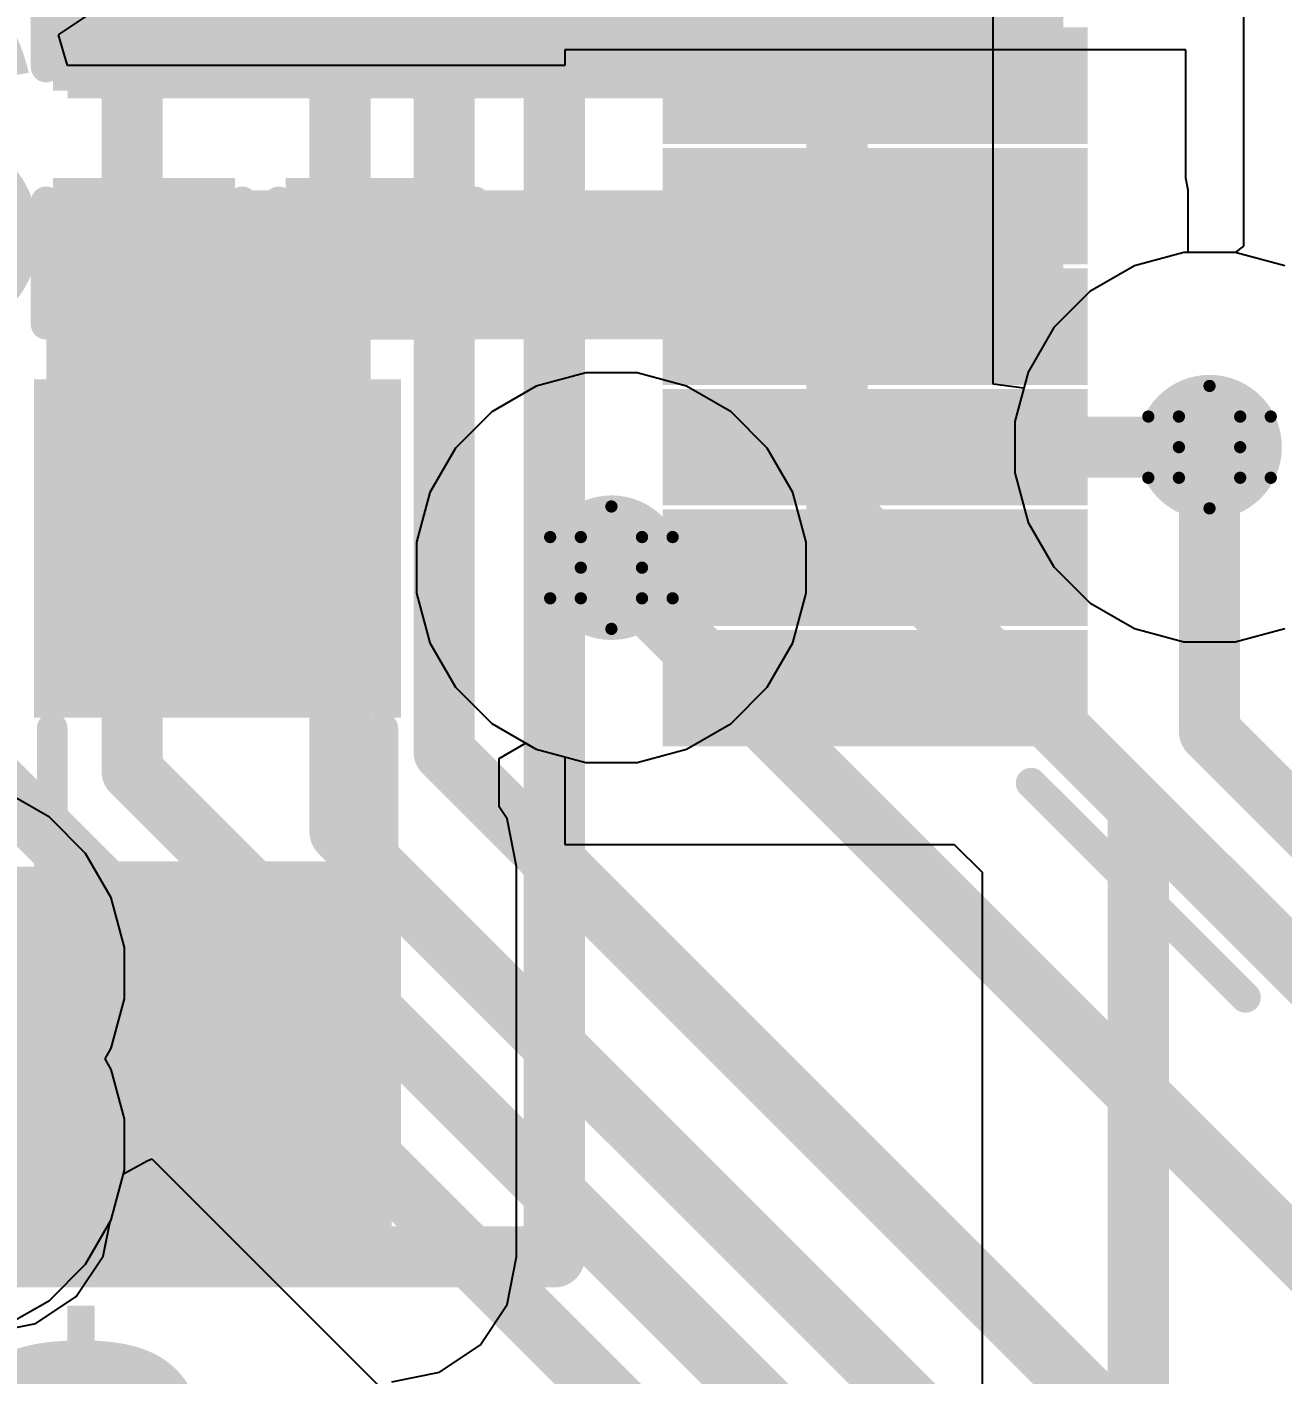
# Model space of a CAD drawing. Header units: inches. Extents: x -3 to 5437, y -3 to 5435.
# Drawn here: x 90.52 to 95.73, y 56.88 to 62.47 of the extents above; entities that cross this region are included whole.
import ezdxf

# ---------------------------------------------------------------- set-up
doc = ezdxf.new("R2010")
doc.units = ezdxf.units.IN
for name, color, linetype in [('Bottom Layer', 5, 'Continuous'), ('Drill Drawing', 1, 'Continuous'), ('GND', 16, 'Continuous'), ('PWR', 76, 'Continuous'), ('Top Layer', 1, 'Continuous'), ('Top Overlay', 2, 'Continuous'), ('Top Paste', 8, 'Continuous'), ('Top Solder', 216, 'Continuous'), ('Via Holes', 16, 'Continuous')]:
    doc.layers.add(name, color=color, linetype=linetype)
doc.styles.add('Arial_Bold', font='', dxfattribs={"height": 0.2})
doc.styles.get('Arial_Bold').set_extended_font_data('Arial', bold=True)

# ---------------------------------------------------------------- blocks, each defined once
blk = doc.blocks.new('I___0805_51')
at = {"layer": 'Top Layer'}
for points in [[(-1.59999807, 0.65999995), (-0.39999793, 0.65999995), (-0.39999793, -0.65999995), (-1.59999807, -0.65999995)], [(0.4000030099999999, 0.65999995), (1.60000315, 0.65999995), (1.60000315, -0.65999995), (0.4000030099999999, -0.65999995)]]:
    blk.add_hatch(color=1, dxfattribs=at).paths.add_polyline_path(points)
at = {"layer": 'Top Paste'}
for points in [[(-1.59999807, 0.65999995), (-0.39999793, 0.65999995), (-0.39999793, -0.65999995), (-1.59999807, -0.65999995)], [(0.4000030099999999, 0.65999995), (1.60000315, 0.65999995), (1.60000315, -0.65999995), (0.4000030099999999, -0.65999995)]]:
    blk.add_hatch(color=8, dxfattribs=at).paths.add_polyline_path(points)
at = {"layer": 'Top Solder'}
for points in [[(-1.70159807, 0.7615999499999999), (-0.29839793, 0.7615999499999999), (-0.29839793, -0.7615999499999999), (-1.70159807, -0.7615999499999999)], [(0.29840301, 0.7615999499999999), (1.70160315, 0.7615999499999999), (1.70160315, -0.7615999499999999), (0.29840301, -0.7615999499999999)]]:
    blk.add_hatch(color=216, dxfattribs=at).paths.add_polyline_path(points)
at = {"layer": 'Top Overlay'}
for points in [[(-0.254, 0.6858, 0.127, 0.127, 0), (0.254, 0.6858, 0.127, 0.127, 0)], [(-0.254, -0.6858, 0.127, 0.127, 0), (0.254, -0.6858, 0.127, 0.127, 0)]]:
    blk.add_lwpolyline(points, format="xyseb", dxfattribs=at)
for points in [[(-0.2857499999999999, 0.6858, 0.0635, 0.0635, 1), (-0.22225, 0.6858, 0.0635, 0.0635, 1)], [(0.22225, 0.6858, 0.0635, 0.0635, 1), (0.2857499999999999, 0.6858, 0.0635, 0.0635, 1)], [(-0.2857499999999999, -0.6858, 0.0635, 0.0635, 1), (-0.22225, -0.6858, 0.0635, 0.0635, 1)], [(0.22225, -0.6858, 0.0635, 0.0635, 1), (0.2857499999999999, -0.6858, 0.0635, 0.0635, 1)]]:
    blk.add_lwpolyline(points, format="xyseb", close=True, dxfattribs=at)
blk = doc.blocks.new('C___0402_52')
at = {"layer": 'Top Layer'}
for points in [[(-0.6985, -0.3175), (-0.6985, 0.3175), (-0.2412999999999999, 0.3175), (-0.2413, -0.3175)], [(0.2412999999999999, -0.3175), (0.2413, 0.3175), (0.6985, 0.3175), (0.6985, -0.3175)]]:
    blk.add_hatch(color=1, dxfattribs=at).paths.add_polyline_path(points)
at = {"layer": 'Top Paste'}
for points in [[(-0.6985, -0.3175), (-0.6985, 0.3175), (-0.2412999999999999, 0.3175), (-0.2413, -0.3175)], [(0.2412999999999999, -0.3175), (0.2413, 0.3175), (0.6985, 0.3175), (0.6985, -0.3175)]]:
    blk.add_hatch(color=8, dxfattribs=at).paths.add_polyline_path(points)
at = {"layer": 'Top Solder'}
for points in [[(-0.7584998799999999, -0.37749988), (-0.7584998799999999, 0.37749988), (-0.18130012, 0.37749988), (-0.18130012, -0.37749988)], [(0.18130012, -0.37749988), (0.18130012, 0.37749988), (0.7584998799999999, 0.37749988), (0.7584998799999999, -0.37749988)]]:
    blk.add_hatch(color=216, dxfattribs=at).paths.add_polyline_path(points)
at = {"layer": 'Top Overlay'}
for points in [[(-0.7874, 0.4064, 0.127, 0.127, 0), (-0.2794, 0.4064, 0.127, 0.127, 0)], [(-0.7874, 0.4064, 0.127, 0.127, 0), (-0.7874, -0.4064, 0.127, 0.127, 0)], [(0.2794, 0.4064, 0.127, 0.127, 0), (0.7874, 0.4064, 0.127, 0.127, 0)], [(0.7874, 0.4064, 0.127, 0.127, 0), (0.7874, -0.4064, 0.127, 0.127, 0)], [(-0.7874, -0.4064, 0.127, 0.127, 0), (-0.2794, -0.4064, 0.127, 0.127, 0)], [(0.2794, -0.4064, 0.127, 0.127, 0), (0.7874, -0.4064, 0.127, 0.127, 0)]]:
    blk.add_lwpolyline(points, format="xyseb", dxfattribs=at)
for points in [[(-0.8191499999999999, 0.4064, 0.0635, 0.0635, 1), (-0.7556499999999999, 0.4064, 0.0635, 0.0635, 1)], [(-0.8191499999999999, 0.4064, 0.0635, 0.0635, 1), (-0.7556499999999999, 0.4064, 0.0635, 0.0635, 1)], [(-0.31115, 0.4064, 0.0635, 0.0635, 1), (-0.24765, 0.4064, 0.0635, 0.0635, 1)], [(0.24765, 0.4064, 0.0635, 0.0635, 1), (0.31115, 0.4064, 0.0635, 0.0635, 1)], [(0.7556499999999999, 0.4064, 0.0635, 0.0635, 1), (0.8191499999999999, 0.4064, 0.0635, 0.0635, 1)], [(0.7556499999999999, 0.4064, 0.0635, 0.0635, 1), (0.8191499999999999, 0.4064, 0.0635, 0.0635, 1)], [(-0.8191499999999999, -0.4064, 0.0635, 0.0635, 1), (-0.7556499999999999, -0.4064, 0.0635, 0.0635, 1)], [(-0.8191499999999999, -0.4064, 0.0635, 0.0635, 1), (-0.7556499999999999, -0.4064, 0.0635, 0.0635, 1)], [(-0.31115, -0.4064, 0.0635, 0.0635, 1), (-0.24765, -0.4064, 0.0635, 0.0635, 1)], [(0.24765, -0.4064, 0.0635, 0.0635, 1), (0.31115, -0.4064, 0.0635, 0.0635, 1)], [(0.7556499999999999, -0.4064, 0.0635, 0.0635, 1), (0.8191499999999999, -0.4064, 0.0635, 0.0635, 1)], [(0.7556499999999999, -0.4064, 0.0635, 0.0635, 1), (0.8191499999999999, -0.4064, 0.0635, 0.0635, 1)]]:
    blk.add_lwpolyline(points, format="xyseb", close=True, dxfattribs=at)
blk = doc.blocks.new('C___0402_109')
at = {"layer": 'Top Layer'}
for points in [[(-0.6985, -0.3175), (-0.6985, 0.3175), (-0.2412999999999999, 0.3175), (-0.2413, -0.3175)], [(0.2412999999999999, -0.3175), (0.2413, 0.3175), (0.6985, 0.3175), (0.6985, -0.3175)]]:
    blk.add_hatch(color=1, dxfattribs=at).paths.add_polyline_path(points)
at = {"layer": 'Top Paste'}
for points in [[(-0.6985, -0.3175), (-0.6985, 0.3175), (-0.2412999999999999, 0.3175), (-0.2413, -0.3175)], [(0.2412999999999999, -0.3175), (0.2413, 0.3175), (0.6985, 0.3175), (0.6985, -0.3175)]]:
    blk.add_hatch(color=8, dxfattribs=at).paths.add_polyline_path(points)
at = {"layer": 'Top Solder'}
for points in [[(-0.7584998799999999, -0.37749988), (-0.7584998799999999, 0.37749988), (-0.18130012, 0.37749988), (-0.18130012, -0.37749988)], [(0.18130012, -0.37749988), (0.18130012, 0.37749988), (0.7584998799999999, 0.37749988), (0.7584998799999999, -0.37749988)]]:
    blk.add_hatch(color=216, dxfattribs=at).paths.add_polyline_path(points)
at = {"layer": 'Top Overlay'}
for points in [[(-0.7874, 0.4064, 0.127, 0.127, 0), (-0.2794, 0.4064, 0.127, 0.127, 0)], [(-0.7874, 0.4064, 0.127, 0.127, 0), (-0.7874, -0.4064, 0.127, 0.127, 0)], [(0.2794, 0.4064, 0.127, 0.127, 0), (0.7874, 0.4064, 0.127, 0.127, 0)], [(0.7874, 0.4064, 0.127, 0.127, 0), (0.7874, -0.4064, 0.127, 0.127, 0)], [(-0.7874, -0.4064, 0.127, 0.127, 0), (-0.2794, -0.4064, 0.127, 0.127, 0)], [(0.2794, -0.4064, 0.127, 0.127, 0), (0.7874, -0.4064, 0.127, 0.127, 0)]]:
    blk.add_lwpolyline(points, format="xyseb", dxfattribs=at)
for points in [[(-0.8191499999999999, 0.4064, 0.0635, 0.0635, 1), (-0.7556499999999999, 0.4064, 0.0635, 0.0635, 1)], [(-0.8191499999999999, 0.4064, 0.0635, 0.0635, 1), (-0.7556499999999999, 0.4064, 0.0635, 0.0635, 1)], [(-0.31115, 0.4064, 0.0635, 0.0635, 1), (-0.24765, 0.4064, 0.0635, 0.0635, 1)], [(0.24765, 0.4064, 0.0635, 0.0635, 1), (0.31115, 0.4064, 0.0635, 0.0635, 1)], [(0.7556499999999999, 0.4064, 0.0635, 0.0635, 1), (0.8191499999999999, 0.4064, 0.0635, 0.0635, 1)], [(0.7556499999999999, 0.4064, 0.0635, 0.0635, 1), (0.8191499999999999, 0.4064, 0.0635, 0.0635, 1)], [(-0.8191499999999999, -0.4064, 0.0635, 0.0635, 1), (-0.7556499999999999, -0.4064, 0.0635, 0.0635, 1)], [(-0.8191499999999999, -0.4064, 0.0635, 0.0635, 1), (-0.7556499999999999, -0.4064, 0.0635, 0.0635, 1)], [(-0.31115, -0.4064, 0.0635, 0.0635, 1), (-0.24765, -0.4064, 0.0635, 0.0635, 1)], [(0.24765, -0.4064, 0.0635, 0.0635, 1), (0.31115, -0.4064, 0.0635, 0.0635, 1)], [(0.7556499999999999, -0.4064, 0.0635, 0.0635, 1), (0.8191499999999999, -0.4064, 0.0635, 0.0635, 1)], [(0.7556499999999999, -0.4064, 0.0635, 0.0635, 1), (0.8191499999999999, -0.4064, 0.0635, 0.0635, 1)]]:
    blk.add_lwpolyline(points, format="xyseb", close=True, dxfattribs=at)
blk = doc.blocks.new('LQFP_144_20_20__170')
at = {"layer": 'Top Layer'}
for points in [[(-11.45999867, -6.110000479999999), (-9.89999925, -6.110000479999999), (-9.89999925, -6.389999919999999), (-11.45999867, -6.389999919999999)], [(-11.45999867, -6.609999479999999), (-9.89999925, -6.609999479999999), (-9.89999925, -6.889998919999999), (-11.45999867, -6.889998919999999)], [(-11.45999867, -7.110001019999999), (-9.89999925, -7.110001019999999), (-9.89999925, -7.39000046), (-11.45999867, -7.39000046)], [(-11.45999867, -7.610000019999999), (-9.89999925, -7.610000019999999), (-9.89999925, -7.88999946), (-11.45999867, -7.88999946)], [(-11.45999867, -8.10999902), (-9.89999925, -8.10999902), (-9.89999925, -8.38999846), (-11.45999867, -8.38999846)], [(-11.45999867, -8.61000056), (-9.89999925, -8.61000056), (-9.89999925, -8.889999999999999), (-11.45999867, -8.889999999999999)]]:
    blk.add_hatch(color=1, dxfattribs=at).paths.add_polyline_path(points)
at = {"layer": 'Top Paste'}
for points in [[(-11.45999867, -6.110000479999999), (-9.89999925, -6.110000479999999), (-9.89999925, -6.389999919999999), (-11.45999867, -6.389999919999999)], [(-11.45999867, -6.609999479999999), (-9.89999925, -6.609999479999999), (-9.89999925, -6.889998919999999), (-11.45999867, -6.889998919999999)], [(-11.45999867, -7.110001019999999), (-9.89999925, -7.110001019999999), (-9.89999925, -7.39000046), (-11.45999867, -7.39000046)], [(-11.45999867, -7.610000019999999), (-9.89999925, -7.610000019999999), (-9.89999925, -7.88999946), (-11.45999867, -7.88999946)], [(-11.45999867, -8.10999902), (-9.89999925, -8.10999902), (-9.89999925, -8.38999846), (-11.45999867, -8.38999846)], [(-11.45999867, -8.61000056), (-9.89999925, -8.61000056), (-9.89999925, -8.889999999999999), (-11.45999867, -8.889999999999999)]]:
    blk.add_hatch(color=8, dxfattribs=at).paths.add_polyline_path(points)
at = {"layer": 'Top Solder'}
for points in [[(-11.56159867, -6.00840048), (-9.79839925, -6.00840048), (-9.79839925, -6.49159992), (-11.56159867, -6.49159992)], [(-11.56159867, -6.50839948), (-9.79839925, -6.50839948), (-9.79839925, -6.991598919999999), (-11.56159867, -6.991598919999999)], [(-11.56159867, -7.008401019999999), (-9.79839925, -7.008401019999999), (-9.79839925, -7.49160046), (-11.56159867, -7.49160046)], [(-11.56159867, -7.508400019999999), (-9.79839925, -7.508400019999999), (-9.79839925, -7.99159946), (-11.56159867, -7.99159946)], [(-11.56159867, -8.008399019999999), (-9.79839925, -8.008399019999999), (-9.79839925, -8.49159846), (-11.56159867, -8.49159846)], [(-11.56159867, -8.50840056), (-9.79839925, -8.50840056), (-9.79839925, -8.991599999999998), (-11.56159867, -8.991599999999998)]]:
    blk.add_hatch(color=216, dxfattribs=at).paths.add_polyline_path(points)
at = {"layer": 'Top Overlay'}
blk.add_lwpolyline([(-10.033, -9.143999999999998, 0.127, 0.127, 0), (-9.143999999999998, -10.033, 0.127, 0.127, 0)], format="xyseb", dxfattribs=at)
for points in [[(-10.06475, -9.143999999999998, 0.0635, 0.0635, 1), (-10.00125, -9.143999999999998, 0.0635, 0.0635, 1)], [(-9.17575, -10.033, 0.0635, 0.0635, 1), (-9.11225, -10.033, 0.0635, 0.0635, 1)]]:
    blk.add_lwpolyline(points, format="xyseb", close=True, dxfattribs=at)

msp = doc.modelspace()

# ---------------------------------------------------------------- hatches: boundary and pattern name
at = {"layer": 'Bottom Layer'}
h = msp.add_hatch(color=5, dxfattribs=at)
edge = h.paths.add_edge_path()
edge.add_arc((95.42779999999999, 60.72927402000001), 0.2999994, 0, 360)
h = msp.add_hatch(color=5, dxfattribs=at)
edge = h.paths.add_edge_path()
edge.add_arc((92.94668227999999, 60.22927248), 0.2999994, 0, 360)
at = {"layer": 'GND'}
h = msp.add_hatch(color=16, dxfattribs=at)
edge = h.paths.add_edge_path()
edge.add_arc((95.42779999999999, 60.72927402000001), 0.2999994, 0, 360)
h = msp.add_hatch(color=16, dxfattribs=at)
edge = h.paths.add_edge_path()
edge.add_arc((92.94668227999999, 60.22927248), 0.2999994, 0, 360)
at = {"layer": 'PWR'}
h = msp.add_hatch(color=76, dxfattribs=at)
edge = h.paths.add_edge_path()
edge.add_arc((95.42779999999999, 60.72927402000001), 0.2999994, 0, 360)
h = msp.add_hatch(color=76, dxfattribs=at)
edge = h.paths.add_edge_path()
edge.add_arc((92.94668227999999, 60.22927248), 0.2999994, 0, 360)
at = {"layer": 'Top Layer'}
for points in [[(90.69120292, 62.17627899999999), (94.82083651999999, 62.17627899999999), (94.82083651999999, 62.79520587999999), (90.69120292, 62.79520587999999)], [(90.6018, 61.17627846), (94.82083651999999, 61.17627846), (94.82083651999999, 61.79520534), (90.6018, 61.79520534)], [(90.60219878, 59.70900174), (91.92220122, 59.70900174), (91.92220122, 61.79520534), (90.60219878, 61.79520534)], [(88.7476, 57.3696846), (92.03564524, 57.3696846), (92.03564524, 58.9891378), (88.7476, 58.9891378)]]:
    msp.add_hatch(color=1, dxfattribs=at).paths.add_polyline_path(points)
h = msp.add_hatch(color=1, dxfattribs=at)
edge = h.paths.add_edge_path()
edge.add_arc((95.42779999999999, 60.72927402000001), 0.2999994, 0, 360)
h = msp.add_hatch(color=1, dxfattribs=at)
edge = h.paths.add_edge_path()
edge.add_arc((92.94668227999999, 60.22927248), 0.2999994, 0, 360)
at = {"layer": 'Via Holes'}
h = msp.add_hatch(color=7, dxfattribs=at)
edge = h.paths.add_edge_path()
edge.add_arc((95.42779999999999, 60.72927402000001), 0.1499997, 0, 360)
h = msp.add_hatch(color=7, dxfattribs=at)
edge = h.paths.add_edge_path()
edge.add_arc((92.94668227999999, 60.22927248), 0.1499997, 0, 360)

# ---------------------------------------------------------------- linework, layer by layer
at = {"layer": 'Bottom Layer'}
for p, q in [((94.52988714, 60.99077718), (94.52988714, 64.38547702)), ((95.3214248, 61.53727342), (95.11592356, 61.48220876)), ((95.53417519999999, 61.53727342), (95.3214248, 61.53727342)), ((95.73967644, 61.48220876), (95.53417519999999, 61.53727342)), ((95.11592356, 61.48220876), (94.93167704, 61.37583356)), ((94.93167704, 61.37583356), (94.78124045999999, 61.22539697999999)), ((94.78124045999999, 61.22539697999999), (94.67486526, 61.04115046)), ((94.67486526, 61.04115046), (94.65688714, 60.9740589)), ((94.65688714, 60.9740589), (94.52988714, 60.99077718)), ((90.92321668, 57.71455818), (91.02077299999999, 57.76818265999999)), ((91.02077299999999, 57.76818265999999), (91.04087202, 57.77650877999999)), ((91.04087202, 57.77650877999999), (95.11819686, 53.69918394)), ((90.87213473999999, 57.52392356), (90.92321668, 57.71455818)), ((90.83918077999999, 57.37292056), (90.86768212, 57.51621211999999)), ((90.86768212, 57.51621211999999), (90.87213473999999, 57.52392356)), ((90.72690262, 57.20488432), (90.83918077999999, 57.37292056)), ((90.55886637999998, 57.09260616), (90.72690262, 57.20488432)), ((90.36065493999999, 57.05318028), (90.55886637999998, 57.09260616))]:
    msp.add_line(p, q, dxfattribs=at)
for points in [[(93.88244621999999, 60.48356458, 0.254, 0.254, 0), (93.88244621999999, 64.38547702, 0.254, 0.254, 0)], [(85.56094139999999, 64.1720586, 0.254, 0.254, 0), (95.76563777999999, 53.96736222, 0.254, 0.254, 0)], [(92.2528, 59.46544875999999, 0.254, 0.254, 0), (92.2528, 64.0745988, 0.254, 0.254, 0)], [(91.821, 59.13331328, 0.254, 0.254, 0), (91.821, 63.54332224, 0.254, 0.254, 0)], [(90.95880208, 59.38485456, 0.254, 0.254, 0), (90.95880208, 63.44244106, 0.254, 0.254, 0)], [(95.42779999999999, 59.5488649, 0.254, 0.254, 0), (95.42779999999999, 60.72927402000001, 0.254, 0.254, 0)], [(93.88244621999999, 60.48356458, 0.254, 0.254, 0), (100.9197245, 53.4462863, 0.254, 0.254, 0)], [(92.94668227999999, 60.22927248, 0.254, 0.254, 0), (96.54516378, 56.63079098, 0.254, 0.254, 0)], [(95.42779746, 59.5488649, 0.254, 0.254, 0), (101.3515245, 53.62513786, 0.254, 0.254, 0)], [(92.2528, 59.46544875999999, 0.254, 0.254, 0), (97.1329655, 54.58528326, 0.254, 0.254, 0)], [(90.95880208, 59.38485456, 0.254, 0.254, 0), (96.2185655, 54.12509113999999, 0.254, 0.254, 0)], [(91.821, 59.13331328, 0.254, 0.254, 0), (96.6757655, 54.27854778, 0.254, 0.254, 0)]]:
    msp.add_lwpolyline(points, format="xyseb", dxfattribs=at)
for points in [[(95.3643, 60.72927402000001, 0.127, 0.127, 1), (95.4913, 60.72927402000001, 0.127, 0.127, 1)], [(93.81894622, 60.48356458, 0.127, 0.127, 1), (93.94594622, 60.48356458, 0.127, 0.127, 1)], [(93.81894622, 60.48356458, 0.127, 0.127, 1), (93.94594622, 60.48356458, 0.127, 0.127, 1)], [(92.88318228, 60.22927248, 0.127, 0.127, 1), (93.01018228, 60.22927248, 0.127, 0.127, 1)], [(95.36429745999999, 59.5488649, 0.127, 0.127, 1), (95.49129745999998, 59.5488649, 0.127, 0.127, 1)], [(95.3643, 59.5488649, 0.127, 0.127, 1), (95.4913, 59.5488649, 0.127, 0.127, 1)], [(92.1893, 59.46544875999999, 0.127, 0.127, 1), (92.3163, 59.46544875999999, 0.127, 0.127, 1)], [(92.1893, 59.46544875999999, 0.127, 0.127, 1), (92.3163, 59.46544875999999, 0.127, 0.127, 1)], [(90.89530208, 59.38485456, 0.127, 0.127, 1), (91.02230208, 59.38485456, 0.127, 0.127, 1)], [(90.89530208, 59.38485456, 0.127, 0.127, 1), (91.02230208, 59.38485456, 0.127, 0.127, 1)], [(91.7575, 59.13331328, 0.127, 0.127, 1), (91.8845, 59.13331328, 0.127, 0.127, 1)], [(91.7575, 59.13331328, 0.127, 0.127, 1), (91.8845, 59.13331328, 0.127, 0.127, 1)]]:
    msp.add_lwpolyline(points, format="xyseb", close=True, dxfattribs=at)
at = {"layer": 'Drill Drawing'}
for points in [[(95.3008, 60.85627402, 0.0508, 0.0508, 0), (95.42779999999999, 60.98327402, 0.0508, 0.0508, 0)], [(95.42779999999999, 60.98327402, 0.0508, 0.0508, 0), (95.5548, 60.85627402, 0.0508, 0.0508, 0)], [(95.17379999999999, 60.85627402, 0.0508, 0.0508, 0), (95.3008, 60.72927402000001, 0.0508, 0.0508, 0)], [(95.17379999999999, 60.85627402, 0.0508, 0.0508, 0), (95.3008, 60.85627402, 0.0508, 0.0508, 0)], [(95.5548, 60.85627402, 0.0508, 0.0508, 0), (95.6818, 60.85627402, 0.0508, 0.0508, 0)], [(95.5548, 60.72927402000001, 0.0508, 0.0508, 0), (95.6818, 60.85627402, 0.0508, 0.0508, 0)], [(95.17379999999999, 60.60227402, 0.0508, 0.0508, 0), (95.3008, 60.72927402000001, 0.0508, 0.0508, 0)], [(95.5548, 60.72927402000001, 0.0508, 0.0508, 0), (95.6818, 60.60227402, 0.0508, 0.0508, 0)], [(95.17379999999999, 60.60227402, 0.0508, 0.0508, 0), (95.3008, 60.60227402, 0.0508, 0.0508, 0)], [(95.3008, 60.60227402, 0.0508, 0.0508, 0), (95.42779999999999, 60.47527401999999, 0.0508, 0.0508, 0)], [(95.42779999999999, 60.47527401999999, 0.0508, 0.0508, 0), (95.5548, 60.60227402, 0.0508, 0.0508, 0)], [(95.5548, 60.60227402, 0.0508, 0.0508, 0), (95.6818, 60.60227402, 0.0508, 0.0508, 0)], [(92.81968228, 60.35627247999999, 0.0508, 0.0508, 0), (92.94668227999999, 60.48327248, 0.0508, 0.0508, 0)], [(92.94668227999999, 60.48327248, 0.0508, 0.0508, 0), (93.07368227999999, 60.35627247999999, 0.0508, 0.0508, 0)], [(92.69268228, 60.35627247999999, 0.0508, 0.0508, 0), (92.81968228, 60.22927248, 0.0508, 0.0508, 0)], [(92.69268228, 60.35627247999999, 0.0508, 0.0508, 0), (92.81968228, 60.35627247999999, 0.0508, 0.0508, 0)], [(93.07368227999999, 60.35627247999999, 0.0508, 0.0508, 0), (93.20068228, 60.35627247999999, 0.0508, 0.0508, 0)], [(93.07368227999999, 60.22927248, 0.0508, 0.0508, 0), (93.20068228, 60.35627247999999, 0.0508, 0.0508, 0)], [(92.69268228, 60.10227248, 0.0508, 0.0508, 0), (92.81968228, 60.22927248, 0.0508, 0.0508, 0)], [(93.07368227999999, 60.22927248, 0.0508, 0.0508, 0), (93.20068228, 60.10227248, 0.0508, 0.0508, 0)], [(92.69268228, 60.10227248, 0.0508, 0.0508, 0), (92.81968228, 60.10227248, 0.0508, 0.0508, 0)], [(92.81968228, 60.10227248, 0.0508, 0.0508, 0), (92.94668227999999, 59.97527248, 0.0508, 0.0508, 0)], [(92.94668227999999, 59.97527248, 0.0508, 0.0508, 0), (93.07368227999999, 60.10227248, 0.0508, 0.0508, 0)], [(93.07368227999999, 60.10227248, 0.0508, 0.0508, 0), (93.20068228, 60.10227248, 0.0508, 0.0508, 0)]]:
    msp.add_lwpolyline(points, format="xyseb", dxfattribs=at)
for points in [[(95.4151, 60.98327402, 0.0254, 0.0254, 1), (95.44049999999999, 60.98327402, 0.0254, 0.0254, 1)], [(95.4151, 60.98327402, 0.0254, 0.0254, 1), (95.44049999999999, 60.98327402, 0.0254, 0.0254, 1)], [(95.1611, 60.85627402, 0.0254, 0.0254, 1), (95.1865, 60.85627402, 0.0254, 0.0254, 1)], [(95.1611, 60.85627402, 0.0254, 0.0254, 1), (95.1865, 60.85627402, 0.0254, 0.0254, 1)], [(95.2881, 60.85627402, 0.0254, 0.0254, 1), (95.31349999999999, 60.85627402, 0.0254, 0.0254, 1)], [(95.2881, 60.85627402, 0.0254, 0.0254, 1), (95.31349999999999, 60.85627402, 0.0254, 0.0254, 1)], [(95.54209999999999, 60.85627402, 0.0254, 0.0254, 1), (95.5675, 60.85627402, 0.0254, 0.0254, 1)], [(95.54209999999999, 60.85627402, 0.0254, 0.0254, 1), (95.5675, 60.85627402, 0.0254, 0.0254, 1)], [(95.6691, 60.85627402, 0.0254, 0.0254, 1), (95.69449999999999, 60.85627402, 0.0254, 0.0254, 1)], [(95.6691, 60.85627402, 0.0254, 0.0254, 1), (95.69449999999999, 60.85627402, 0.0254, 0.0254, 1)], [(95.2881, 60.72927402000001, 0.0254, 0.0254, 1), (95.31349999999999, 60.72927402000001, 0.0254, 0.0254, 1)], [(95.2881, 60.72927402000001, 0.0254, 0.0254, 1), (95.31349999999999, 60.72927402000001, 0.0254, 0.0254, 1)], [(95.54209999999999, 60.72927402000001, 0.0254, 0.0254, 1), (95.5675, 60.72927402000001, 0.0254, 0.0254, 1)], [(95.54209999999999, 60.72927402000001, 0.0254, 0.0254, 1), (95.5675, 60.72927402000001, 0.0254, 0.0254, 1)], [(95.1611, 60.60227402, 0.0254, 0.0254, 1), (95.1865, 60.60227402, 0.0254, 0.0254, 1)], [(95.1611, 60.60227402, 0.0254, 0.0254, 1), (95.1865, 60.60227402, 0.0254, 0.0254, 1)], [(95.2881, 60.60227402, 0.0254, 0.0254, 1), (95.31349999999999, 60.60227402, 0.0254, 0.0254, 1)], [(95.2881, 60.60227402, 0.0254, 0.0254, 1), (95.31349999999999, 60.60227402, 0.0254, 0.0254, 1)], [(95.54209999999999, 60.60227402, 0.0254, 0.0254, 1), (95.5675, 60.60227402, 0.0254, 0.0254, 1)], [(95.54209999999999, 60.60227402, 0.0254, 0.0254, 1), (95.5675, 60.60227402, 0.0254, 0.0254, 1)], [(95.6691, 60.60227402, 0.0254, 0.0254, 1), (95.69449999999999, 60.60227402, 0.0254, 0.0254, 1)], [(95.6691, 60.60227402, 0.0254, 0.0254, 1), (95.69449999999999, 60.60227402, 0.0254, 0.0254, 1)], [(92.93398228, 60.48327248, 0.0254, 0.0254, 1), (92.95938228, 60.48327248, 0.0254, 0.0254, 1)], [(92.93398228, 60.48327248, 0.0254, 0.0254, 1), (92.95938228, 60.48327248, 0.0254, 0.0254, 1)], [(95.4151, 60.47527401999999, 0.0254, 0.0254, 1), (95.44049999999999, 60.47527401999999, 0.0254, 0.0254, 1)], [(95.4151, 60.47527401999999, 0.0254, 0.0254, 1), (95.44049999999999, 60.47527401999999, 0.0254, 0.0254, 1)], [(92.67998227999999, 60.35627247999999, 0.0254, 0.0254, 1), (92.70538228, 60.35627247999999, 0.0254, 0.0254, 1)], [(92.67998227999999, 60.35627247999999, 0.0254, 0.0254, 1), (92.70538228, 60.35627247999999, 0.0254, 0.0254, 1)], [(92.80698227999999, 60.35627247999999, 0.0254, 0.0254, 1), (92.83238227999999, 60.35627247999999, 0.0254, 0.0254, 1)], [(92.80698227999999, 60.35627247999999, 0.0254, 0.0254, 1), (92.83238227999999, 60.35627247999999, 0.0254, 0.0254, 1)], [(93.06098228, 60.35627247999999, 0.0254, 0.0254, 1), (93.08638228, 60.35627247999999, 0.0254, 0.0254, 1)], [(93.06098228, 60.35627247999999, 0.0254, 0.0254, 1), (93.08638228, 60.35627247999999, 0.0254, 0.0254, 1)], [(93.18798228, 60.35627247999999, 0.0254, 0.0254, 1), (93.21338227999999, 60.35627247999999, 0.0254, 0.0254, 1)], [(93.18798228, 60.35627247999999, 0.0254, 0.0254, 1), (93.21338227999999, 60.35627247999999, 0.0254, 0.0254, 1)], [(92.80698227999999, 60.22927248, 0.0254, 0.0254, 1), (92.83238227999999, 60.22927248, 0.0254, 0.0254, 1)], [(92.80698227999999, 60.22927248, 0.0254, 0.0254, 1), (92.83238227999999, 60.22927248, 0.0254, 0.0254, 1)], [(93.06098228, 60.22927248, 0.0254, 0.0254, 1), (93.08638228, 60.22927248, 0.0254, 0.0254, 1)], [(93.06098228, 60.22927248, 0.0254, 0.0254, 1), (93.08638228, 60.22927248, 0.0254, 0.0254, 1)], [(92.67998227999999, 60.10227248, 0.0254, 0.0254, 1), (92.70538228, 60.10227248, 0.0254, 0.0254, 1)], [(92.67998227999999, 60.10227248, 0.0254, 0.0254, 1), (92.70538228, 60.10227248, 0.0254, 0.0254, 1)], [(92.80698227999999, 60.10227248, 0.0254, 0.0254, 1), (92.83238227999999, 60.10227248, 0.0254, 0.0254, 1)], [(92.80698227999999, 60.10227248, 0.0254, 0.0254, 1), (92.83238227999999, 60.10227248, 0.0254, 0.0254, 1)], [(93.06098228, 60.10227248, 0.0254, 0.0254, 1), (93.08638228, 60.10227248, 0.0254, 0.0254, 1)], [(93.06098228, 60.10227248, 0.0254, 0.0254, 1), (93.08638228, 60.10227248, 0.0254, 0.0254, 1)], [(93.18798228, 60.10227248, 0.0254, 0.0254, 1), (93.21338227999999, 60.10227248, 0.0254, 0.0254, 1)], [(93.18798228, 60.10227248, 0.0254, 0.0254, 1), (93.21338227999999, 60.10227248, 0.0254, 0.0254, 1)], [(92.93398228, 59.97527248, 0.0254, 0.0254, 1), (92.95938228, 59.97527248, 0.0254, 0.0254, 1)], [(92.93398228, 59.97527248, 0.0254, 0.0254, 1), (92.95938228, 59.97527248, 0.0254, 0.0254, 1)]]:
    msp.add_lwpolyline(points, format="xyseb", close=True, dxfattribs=at)
at = {"layer": 'GND'}
for p, q in [((95.3214248, 61.53727342), (95.11592356, 61.48220876)), ((95.53417519999999, 61.53727342), (95.3214248, 61.53727342)), ((95.73967644, 61.48220876), (95.53417519999999, 61.53727342)), ((95.11592356, 61.48220876), (94.93167704, 61.37583356)), ((94.93167704, 61.37583356), (94.78124045999999, 61.22539697999999)), ((94.78124045999999, 61.22539697999999), (94.67486526, 61.04115046)), ((92.84030707999999, 61.03727187999999), (92.63480583999998, 60.98220721999999)), ((93.05305747999999, 61.03727187999999), (92.84030707999999, 61.03727187999999)), ((93.25855872, 60.98220721999999), (93.05305747999999, 61.03727187999999)), ((94.67486526, 61.04115046), (94.61980059999999, 60.83564921999999)), ((92.63480583999998, 60.98220721999999), (92.45055932, 60.87583201999999)), ((93.44280524, 60.87583201999999), (93.25855872, 60.98220721999999)), ((92.45055932, 60.87583201999999), (92.30012273999999, 60.72539544)), ((93.59324181999999, 60.72539544), (93.44280524, 60.87583201999999)), ((94.61980059999999, 60.83564921999999), (94.61980059999999, 60.62289882)), ((92.30012273999999, 60.72539544), (92.19374753999999, 60.54114892)), ((93.69961701999999, 60.54114892), (93.59324181999999, 60.72539544)), ((94.61980059999999, 60.62289882), (94.67486526, 60.41739758)), ((92.19374753999999, 60.54114892), (92.13868288, 60.33564768)), ((93.75468168, 60.33564768), (93.69961701999999, 60.54114892)), ((94.67486526, 60.41739758), (94.78124045999999, 60.23315106)), ((92.13868288, 60.33564768), (92.13868288, 60.12289728)), ((93.75468168, 60.12289728), (93.75468168, 60.33564768)), ((94.78124045999999, 60.23315106), (94.93167704, 60.08271447999999)), ((92.13868288, 60.12289728), (92.19374753999999, 59.91739603999999)), ((93.69961701999999, 59.91739603999999), (93.75468168, 60.12289728)), ((94.93167704, 60.08271447999999), (95.11592356, 59.97633927999999)), ((95.11592356, 59.97633927999999), (95.3214248, 59.92127462)), ((95.53417519999999, 59.92127462), (95.73967644, 59.97633927999999)), ((95.3214248, 59.92127462), (95.53417519999999, 59.92127462)), ((92.19374753999999, 59.91739603999999), (92.30012273999999, 59.73314951999999)), ((93.59324181999999, 59.73314951999999), (93.69961701999999, 59.91739603999999)), ((92.30012273999999, 59.73314951999999), (92.45055932, 59.58271294)), ((93.44280524, 59.58271294), (93.59324181999999, 59.73314951999999)), ((92.45055932, 59.58271294), (92.63480583999998, 59.47633774)), ((93.25855872, 59.47633774), (93.44280524, 59.58271294)), ((92.63480583999998, 59.47633774), (92.84030707999999, 59.42127308)), ((93.05305747999999, 59.42127308), (93.25855872, 59.47633774)), ((92.84030707999999, 59.42127308), (93.05305747999999, 59.42127308)), ((90.61532296, 59.19355954), (90.43107644, 59.29993474)), ((90.76575953999999, 59.04312295999999), (90.61532296, 59.19355954)), ((90.87213473999999, 58.85887644), (90.76575953999999, 59.04312295999999)), ((90.92719939999999, 58.65337519999999), (90.87213473999999, 58.85887644)), ((90.92719939999999, 58.4406248), (90.92719939999999, 58.65337519999999)), ((90.87213473999999, 58.23512356), (90.92719939999999, 58.4406248)), ((90.84688967999999, 58.19139999999999), (90.87213473999999, 58.23512356)), ((90.87213473999999, 58.14767643999999), (90.84688967999999, 58.19139999999999)), ((90.92719939999999, 57.9421752), (90.87213473999999, 58.14767643999999)), ((90.92719939999999, 57.7294248), (90.92719939999999, 57.9421752)), ((90.87213473999999, 57.52392356), (90.92719939999999, 57.7294248)), ((90.76575953999999, 57.33967704), (90.87213473999999, 57.52392356)), ((90.61532296, 57.18924045999999), (90.76575953999999, 57.33967704)), ((90.43107644, 57.08286526000001), (90.61532296, 57.18924045999999))]:
    msp.add_line(p, q, dxfattribs=at)
at = {"layer": 'PWR'}
for p, q in [((95.3214248, 61.53727342), (95.11592356, 61.48220876)), ((95.53417519999999, 61.53727342), (95.3214248, 61.53727342)), ((95.73967644, 61.48220876), (95.53417519999999, 61.53727342)), ((95.11592356, 61.48220876), (94.93167704, 61.37583356)), ((94.93167704, 61.37583356), (94.78124045999999, 61.22539697999999)), ((94.78124045999999, 61.22539697999999), (94.67486526, 61.04115046)), ((92.84030707999999, 61.03727187999999), (92.63480583999998, 60.98220721999999)), ((93.05305747999999, 61.03727187999999), (92.84030707999999, 61.03727187999999)), ((93.25855872, 60.98220721999999), (93.05305747999999, 61.03727187999999)), ((94.67486526, 61.04115046), (94.61980059999999, 60.83564921999999)), ((92.63480583999998, 60.98220721999999), (92.45055932, 60.87583201999999)), ((93.44280524, 60.87583201999999), (93.25855872, 60.98220721999999)), ((92.45055932, 60.87583201999999), (92.30012273999999, 60.72539544)), ((93.59324181999999, 60.72539544), (93.44280524, 60.87583201999999)), ((94.61980059999999, 60.83564921999999), (94.61980059999999, 60.62289882)), ((92.30012273999999, 60.72539544), (92.19374753999999, 60.54114892)), ((93.69961701999999, 60.54114892), (93.59324181999999, 60.72539544)), ((94.61980059999999, 60.62289882), (94.67486526, 60.41739758)), ((92.19374753999999, 60.54114892), (92.13868288, 60.33564768)), ((93.75468168, 60.33564768), (93.69961701999999, 60.54114892)), ((94.67486526, 60.41739758), (94.78124045999999, 60.23315106)), ((92.13868288, 60.33564768), (92.13868288, 60.12289728)), ((93.75468168, 60.12289728), (93.75468168, 60.33564768)), ((94.78124045999999, 60.23315106), (94.93167704, 60.08271447999999)), ((92.13868288, 60.12289728), (92.19374753999999, 59.91739603999999)), ((93.69961701999999, 59.91739603999999), (93.75468168, 60.12289728)), ((94.93167704, 60.08271447999999), (95.11592356, 59.97633927999999)), ((95.11592356, 59.97633927999999), (95.3214248, 59.92127462)), ((95.53417519999999, 59.92127462), (95.73967644, 59.97633927999999)), ((95.3214248, 59.92127462), (95.53417519999999, 59.92127462)), ((92.19374753999999, 59.91739603999999), (92.30012273999999, 59.73314951999999)), ((93.59324181999999, 59.73314951999999), (93.69961701999999, 59.91739603999999)), ((92.30012273999999, 59.73314951999999), (92.45055932, 59.58271294)), ((93.44280524, 59.58271294), (93.59324181999999, 59.73314951999999)), ((92.45055932, 59.58271294), (92.63480583999998, 59.47633774)), ((93.25855872, 59.47633774), (93.44280524, 59.58271294)), ((92.63480583999998, 59.47633774), (92.84030707999999, 59.42127308)), ((93.05305747999999, 59.42127308), (93.25855872, 59.47633774)), ((92.84030707999999, 59.42127308), (93.05305747999999, 59.42127308))]:
    msp.add_line(p, q, dxfattribs=at)
at = {"layer": 'Top Layer'}
for p, q in [((95.5686049, 62.60190933999999), (95.5686049, 61.56369449999999)), ((90.65267619999999, 62.44015706), (90.77105035999999, 62.51925266)), ((90.69120292, 62.31315706), (90.65267619999999, 62.44015706)), ((95.32883652, 62.37727427999999), (92.75283964, 62.37727427999999)), ((92.75283964, 62.37727427999999), (92.75283964, 62.31315706)), ((95.32883652, 61.84525095999999), (95.32883652, 62.37727427999999)), ((92.75283964, 62.31315706), (90.69120292, 62.31315706)), ((95.33879078, 61.79520534), (95.32883652, 61.84525095999999)), ((95.33879078, 61.53727342), (95.33879078, 61.79520534)), ((95.5686049, 61.56369449999999), (95.53417266, 61.53727342)), ((95.53417266, 61.53727342), (95.33879078, 61.53727342)), ((92.48099868, 59.43813613999999), (92.59098576, 59.50163868)), ((92.59098576, 59.50163868), (92.63480583999998, 59.47633774)), ((92.63480583999998, 59.47633774), (92.75283964, 59.44470965999999)), ((92.48099868, 59.23699608), (92.48099868, 59.43813613999999)), ((92.75283964, 59.44470965999999), (92.75283964, 59.08127376)), ((92.51417108, 59.18734924), (92.48099868, 59.23699608)), ((92.55359696, 58.9891378), (92.51417108, 59.18734924)), ((92.75283964, 59.08127376), (94.36911783999999, 59.08127376)), ((94.36911783999999, 59.08127376), (94.48489611999999, 58.96549548)), ((92.55359696, 57.3696846), (92.55359696, 58.9891378)), ((94.48489611999999, 58.96549548), (94.48489611999999, 53.68626296)), ((92.51417108, 57.17147316000001), (92.55359696, 57.3696846)), ((92.40189292, 57.00343691999999), (92.51417108, 57.17147316000001)), ((92.23385667999999, 56.89115876), (92.40189292, 57.00343691999999)), ((92.03564524, 56.85173288), (92.23385667999999, 56.89115876))]:
    msp.add_line(p, q, dxfattribs=at)
for points in [[(94.04083808, 60.72927402000001, 0.254, 0.254, 0), (95.42779999999999, 60.72927402000001, 0.254, 0.254, 0)], [(92.94668227999999, 60.22927248, 0.254, 0.254, 0), (94.04083553999999, 60.22927248, 0.254, 0.254, 0)], [(94.04083553999999, 60.22927248, 0.254, 0.254, 0), (94.04083808, 60.22927501999999, 0.254, 0.254, 0)], [(94.65700906, 59.70900174, 0.254, 0.254, 0), (95.13233704, 59.23367375999999, 0.254, 0.254, 0)], [(95.13233704, 53.68626296, 0.254, 0.254, 0), (95.13233704, 59.23367375999999, 0.254, 0.254, 0)]]:
    msp.add_lwpolyline(points, format="xyseb", dxfattribs=at)
for points in [[(93.97733808, 60.72927402000001, 0.127, 0.127, 1), (94.10433808, 60.72927402000001, 0.127, 0.127, 1)], [(95.3643, 60.72927402000001, 0.127, 0.127, 1), (95.4913, 60.72927402000001, 0.127, 0.127, 1)], [(92.88318228, 60.22927248, 0.127, 0.127, 1), (93.01018228, 60.22927248, 0.127, 0.127, 1)], [(93.97733554, 60.22927248, 0.127, 0.127, 1), (94.10433554, 60.22927248, 0.127, 0.127, 1)], [(93.97733554, 60.22927248, 0.127, 0.127, 1), (94.10433554, 60.22927248, 0.127, 0.127, 1)], [(93.97733808, 60.22927501999999, 0.127, 0.127, 1), (94.10433808, 60.22927501999999, 0.127, 0.127, 1)], [(94.59350906, 59.70900174, 0.127, 0.127, 1), (94.72050906, 59.70900174, 0.127, 0.127, 1)], [(95.06883703999999, 59.23367375999999, 0.127, 0.127, 1), (95.19583704, 59.23367375999999, 0.127, 0.127, 1)], [(95.06883703999999, 59.23367375999999, 0.127, 0.127, 1), (95.19583704, 59.23367375999999, 0.127, 0.127, 1)]]:
    msp.add_lwpolyline(points, format="xyseb", close=True, dxfattribs=at)
at = {"layer": 'Top Overlay'}
for points in [[(92.71, 57.3696846, 0.254, 0.254, 0), (92.71, 63.0682, 0.254, 0.254, 0)], [(90.3732, 57.3696846, 0.254, 0.254, 0), (92.71, 57.3696846, 0.254, 0.254, 0)]]:
    msp.add_lwpolyline(points, format="xyseb", dxfattribs=at)
msp.add_lwpolyline([(92.64649999999999, 57.3696846, 0.127, 0.127, 1), (92.77349999999998, 57.3696846, 0.127, 0.127, 1)], format="xyseb", close=True, dxfattribs=at)
msp.add_lwpolyline([(92.64649999999999, 57.3696846, 0.127, 0.127, 1), (92.77349999999998, 57.3696846, 0.127, 0.127, 1)], format="xyseb", close=True, dxfattribs=at)

# ---------------------------------------------------------------- block references
msp.add_blockref('LQFP_144_20_20__170', (104.72083704, 68.47927376))
at = {"rotation": 90}
for name, p in [('C___0402_109', (91.0082, 62.0268)), ('C___0402_52', (91.9734, 62.0268)), ('I___0805_51', (91.313, 59.309))]:
    msp.add_blockref(name, p, dxfattribs=at)

# ---------------------------------------------------------------- texts
at = {"layer": 'Top Overlay', "style": 'Arial_Bold'}
for p in [(89.41255929999998, 61.16154392), (90.1491593, 55.52274392)]:
    msp.add_text('$', height=1.524, dxfattribs=at).set_placement(p)

doc.saveas('drawing.dxf')
